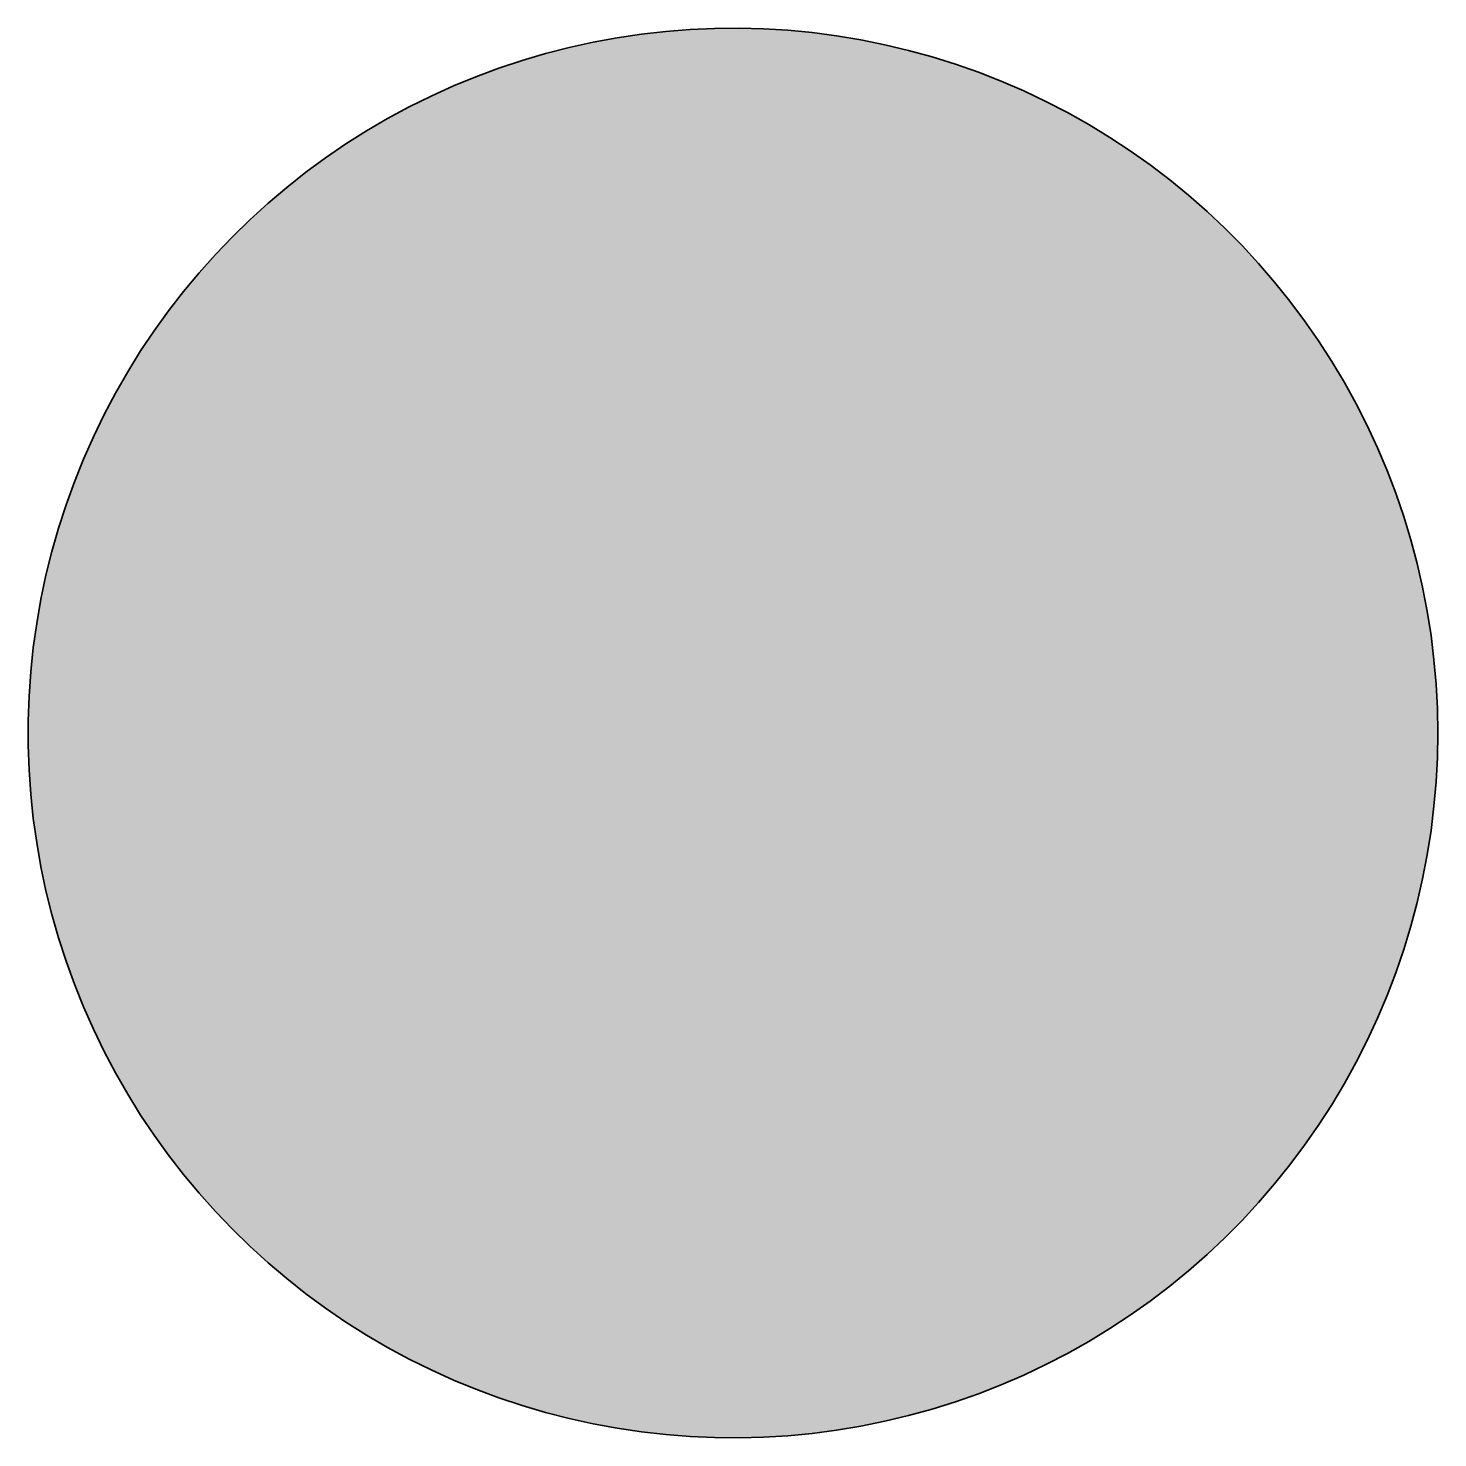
# Model space of a CAD drawing. Header units: millimetres. Extents: x 0 to 2426, y -1359 to 730.
# Drawn here: x 84 to 984, y -1359 to -459 of the extents above; entities that cross this region are included whole.
import ezdxf

# ---------------------------------------------------------------- set-up
doc = ezdxf.new("R2010")
doc.units = ezdxf.units.MM
doc.layers.add('Blocks', color=7, linetype='Continuous')
doc.layers.add('Blocks$Fill', color=7, linetype='Continuous', true_color=0xffffff)
doc.layers.add('Blocks$Inner', color=7, linetype='Continuous', lineweight=25, true_color=0x007f00)
doc.layers.add('Blocks$Outline', color=7, linetype='Continuous', lineweight=35, true_color=0xff3f3f)

# ---------------------------------------------------------------- blocks, each defined once
blk = doc.blocks.new('CPH 20 Dining Table Ø90 Top')
at = {"layer": 'Blocks$Fill'}
blk.add_hatch(color=256, dxfattribs=at).paths.add_polyline_path([(453.84, 442.17), (438.22, 442.04), (422.61, 441.36), (407.04, 440.14), (391.52, 438.38), (376.07, 436.09), (360.71, 433.26), (345.45, 429.89), (330.32, 426), (315.34, 421.59), (300.52, 416.66), (285.88, 411.22), (271.43, 405.27), (257.2, 398.83), (243.2, 391.89), (229.46, 384.48), (215.97, 376.59), (202.77, 368.24), (189.87, 359.43), (177.28, 350.19), (165.02, 340.51), (153.1, 330.41), (141.54, 319.9), (130.36, 309), (119.55, 297.72), (109.15, 286.07), (99.15, 274.07), (89.58, 261.72), (80.44, 249.05), (71.75, 236.08), (63.52, 222.8), (55.74, 209.25), (48.45, 195.44), (41.64, 181.38), (35.32, 167.1), (29.5, 152.6), (24.18, 137.92), (19.38, 123.05), (15.1, 108.03), (11.34, 92.87), (8.11, 77.59), (5.41, 62.2), (3.25, 46.73), (1.63, 31.19), (0.54, 15.61), (0, 0), (0, -15.62), (0.54, -31.23), (1.63, -46.81), (3.25, -62.35), (5.41, -77.82), (8.11, -93.21), (11.34, -108.49), (15.1, -123.65), (19.38, -138.67), (24.18, -153.54), (29.5, -168.22), (35.32, -182.72), (41.64, -197), (48.45, -211.06), (55.74, -224.87), (63.52, -238.42), (71.75, -251.7), (80.44, -264.67), (89.58, -277.34), (99.15, -289.69), (109.15, -301.69), (119.55, -313.34), (130.36, -324.62), (141.54, -335.53), (153.1, -346.03), (165.02, -356.13), (177.28, -365.81), (189.87, -375.05), (202.77, -383.86), (215.97, -392.21), (229.46, -400.1), (243.2, -407.51), (257.2, -414.45), (271.43, -420.89), (285.88, -426.84), (300.52, -432.28), (315.34, -437.21), (330.32, -441.62), (345.45, -445.51), (360.71, -448.88), (376.07, -451.71), (391.52, -454), (407.04, -455.76), (422.61, -456.98), (438.22, -457.66), (453.84, -457.79), (469.45, -457.39), (485.04, -456.44), (500.59, -454.95), (516.08, -452.92), (531.49, -450.36), (546.8, -447.26), (561.99, -443.63), (577.05, -439.48), (591.96, -434.81), (606.69, -429.62), (621.24, -423.93), (635.58, -417.73), (649.69, -411.04), (663.57, -403.87), (677.18, -396.21), (690.53, -388.09), (703.58, -379.51), (716.33, -370.49), (728.75, -361.02), (740.85, -351.13), (752.59, -340.83), (763.96, -330.12), (774.96, -319.03), (785.56, -307.56), (795.77, -295.73), (805.55, -283.56), (814.91, -271.05), (823.82, -258.22), (832.29, -245.1), (840.29, -231.68), (847.83, -218), (854.88, -204.06), (861.45, -189.89), (867.52, -175.5), (873.09, -160.9), (878.15, -146.12), (882.69, -131.18), (886.71, -116.09), (890.21, -100.86), (893.17, -85.52), (895.6, -70.09), (897.49, -54.59), (898.85, -39.03), (899.66, -23.43), (899.93, -7.81), (899.66, 7.81), (898.85, 23.41), (897.49, 38.97), (895.6, 54.47), (893.17, 69.9), (890.21, 85.24), (886.71, 100.47), (882.69, 115.56), (878.15, 130.5), (873.09, 145.28), (867.52, 159.88), (861.45, 174.27), (854.88, 188.44), (847.83, 202.38), (840.29, 216.06), (832.29, 229.47), (823.82, 242.6), (814.91, 255.43), (805.55, 267.94), (795.77, 280.11), (785.56, 291.94), (774.96, 303.41), (763.96, 314.5), (752.59, 325.21), (740.85, 335.51), (728.75, 345.4), (716.33, 354.87), (703.58, 363.89), (690.53, 372.47), (677.18, 380.59), (663.57, 388.25), (649.69, 395.42), (635.58, 402.11), (621.24, 408.31), (606.69, 414), (591.96, 419.19), (577.05, 423.86), (561.99, 428.01), (546.8, 431.64), (531.49, 434.74), (516.08, 437.3), (500.59, 439.33), (485.04, 440.82), (469.45, 441.77)], flags=0)
at = {"layer": 'Blocks$Inner'}
blk.add_lwpolyline([(899.66, -23.43), (899.93, -7.81), (899.66, 7.81), (898.85, 23.41), (897.49, 38.97), (895.6, 54.47), (893.17, 69.9), (890.21, 85.24), (886.71, 100.47), (882.69, 115.56), (878.15, 130.5), (873.09, 145.28), (867.52, 159.88), (861.45, 174.27), (854.88, 188.44), (847.83, 202.38), (840.29, 216.06), (832.29, 229.47), (823.82, 242.6), (814.91, 255.43), (805.55, 267.94), (795.77, 280.11), (785.56, 291.94), (774.96, 303.41), (763.96, 314.5), (752.59, 325.21), (740.85, 335.51), (728.75, 345.4), (716.33, 354.87), (703.58, 363.89), (690.53, 372.47), (677.18, 380.59), (663.57, 388.25), (649.69, 395.42), (635.58, 402.11), (621.24, 408.31), (606.69, 414), (591.96, 419.19), (577.05, 423.86), (561.99, 428.01), (546.8, 431.64), (531.49, 434.74), (516.08, 437.3), (500.59, 439.33), (485.04, 440.82), (469.45, 441.77), (453.84, 442.17), (438.22, 442.04), (422.61, 441.36), (407.04, 440.14), (391.52, 438.38), (376.07, 436.09), (360.71, 433.26), (345.45, 429.89), (330.32, 426), (315.34, 421.59), (300.52, 416.66), (285.88, 411.22), (271.43, 405.27), (257.2, 398.83), (243.2, 391.89), (229.46, 384.48), (215.97, 376.59), (202.77, 368.24), (189.87, 359.43), (177.28, 350.19), (165.02, 340.51), (153.1, 330.41), (141.54, 319.9), (130.36, 309), (119.55, 297.72), (109.15, 286.07), (99.15, 274.07), (89.58, 261.72), (80.44, 249.05), (71.75, 236.08), (63.52, 222.8), (55.74, 209.25), (48.45, 195.44), (41.64, 181.38), (35.32, 167.1), (29.5, 152.6), (24.18, 137.92), (19.38, 123.05), (15.1, 108.03), (11.34, 92.87), (8.11, 77.59), (5.41, 62.2), (3.25, 46.73), (1.63, 31.19), (0.54, 15.61), (0, 0), (0, -15.62), (0.54, -31.23), (1.63, -46.81), (3.25, -62.35), (5.41, -77.82), (8.11, -93.21), (11.34, -108.49), (15.1, -123.65), (19.38, -138.67), (24.18, -153.54), (29.5, -168.22), (35.32, -182.72), (41.64, -197), (48.45, -211.06), (55.74, -224.87), (63.52, -238.42), (71.75, -251.7), (80.44, -264.67), (89.58, -277.34), (99.15, -289.69), (109.15, -301.69), (119.55, -313.34), (130.36, -324.62), (141.54, -335.53), (153.1, -346.03), (165.02, -356.13), (177.28, -365.81), (189.87, -375.05), (202.77, -383.86), (215.97, -392.21), (229.46, -400.1), (243.2, -407.51), (257.2, -414.45), (271.43, -420.89), (285.88, -426.84), (300.52, -432.28), (315.34, -437.21), (330.32, -441.62), (345.45, -445.51), (360.71, -448.88), (376.07, -451.71), (391.52, -454), (407.04, -455.76), (422.61, -456.98), (438.22, -457.66), (453.84, -457.79), (469.45, -457.39), (485.04, -456.44), (500.59, -454.95), (516.08, -452.92), (531.49, -450.36), (546.8, -447.26), (561.99, -443.63), (577.05, -439.48), (591.96, -434.81), (606.69, -429.62), (621.24, -423.93), (635.58, -417.73), (649.69, -411.04), (663.57, -403.87), (677.18, -396.21), (690.53, -388.09), (703.58, -379.51), (716.33, -370.49), (728.75, -361.02), (740.85, -351.13), (752.59, -340.83), (763.96, -330.12), (774.96, -319.03), (785.56, -307.56), (795.77, -295.73), (805.55, -283.56), (814.91, -271.05), (823.82, -258.22), (832.29, -245.1), (840.29, -231.68), (847.83, -218), (854.88, -204.06), (861.45, -189.89), (867.52, -175.5), (873.09, -160.9), (878.15, -146.12), (882.69, -131.18), (886.71, -116.09), (890.21, -100.86), (893.17, -85.52), (895.6, -70.09), (897.49, -54.59), (898.85, -39.03)], close=True, dxfattribs=at)
at = {"layer": 'Blocks$Outline'}
for points in [[(422.61, 441.36), (407.04, 440.14)], [(438.22, 442.04), (422.61, 441.36)], [(453.84, 442.17), (438.22, 442.04)], [(469.45, 441.77), (453.84, 442.17)], [(485.04, 440.82), (469.45, 441.77)], [(360.71, 433.26), (345.45, 429.89)], [(376.07, 436.09), (360.71, 433.26)], [(391.52, 438.38), (376.07, 436.09)], [(407.04, 440.14), (391.52, 438.38)], [(500.59, 439.33), (485.04, 440.82)], [(516.08, 437.3), (500.59, 439.33)], [(531.49, 434.74), (516.08, 437.3)], [(546.8, 431.64), (531.49, 434.74)], [(330.32, 426), (315.34, 421.59)], [(345.45, 429.89), (330.32, 426)], [(561.99, 428.01), (546.8, 431.64)], [(577.05, 423.86), (561.99, 428.01)], [(591.96, 419.19), (577.05, 423.86)], [(300.52, 416.66), (285.88, 411.22)], [(315.34, 421.59), (300.52, 416.66)], [(606.69, 414), (591.96, 419.19)], [(621.24, 408.31), (606.69, 414)], [(271.43, 405.27), (257.2, 398.83)], [(285.88, 411.22), (271.43, 405.27)], [(635.58, 402.11), (621.24, 408.31)], [(257.2, 398.83), (243.2, 391.89)], [(649.69, 395.42), (635.58, 402.11)], [(243.2, 391.89), (229.46, 384.48)], [(663.57, 388.25), (649.69, 395.42)], [(677.18, 380.59), (663.57, 388.25)], [(229.46, 384.48), (215.97, 376.59)], [(690.53, 372.47), (677.18, 380.59)], [(215.97, 376.59), (202.77, 368.24)], [(703.58, 363.89), (690.53, 372.47)], [(202.77, 368.24), (189.87, 359.43)], [(716.33, 354.87), (703.58, 363.89)], [(189.87, 359.43), (177.28, 350.19)], [(728.75, 345.4), (716.33, 354.87)], [(177.28, 350.19), (165.02, 340.51)], [(740.85, 335.51), (728.75, 345.4)], [(165.02, 340.51), (153.1, 330.41)], [(752.59, 325.21), (740.85, 335.51)], [(153.1, 330.41), (141.54, 319.9)], [(763.96, 314.5), (752.59, 325.21)], [(141.54, 319.9), (130.36, 309)], [(130.36, 309), (119.55, 297.72)], [(774.96, 303.41), (763.96, 314.5)], [(119.55, 297.72), (109.15, 286.07)], [(785.56, 291.94), (774.96, 303.41)], [(795.77, 280.11), (785.56, 291.94)], [(109.15, 286.07), (99.15, 274.07)], [(805.55, 267.94), (795.77, 280.11)], [(99.15, 274.07), (89.58, 261.72)], [(89.58, 261.72), (80.44, 249.05)], [(814.91, 255.43), (805.55, 267.94)], [(823.82, 242.6), (814.91, 255.43)], [(80.44, 249.05), (71.75, 236.08)], [(71.75, 236.08), (63.52, 222.8)], [(832.29, 229.47), (823.82, 242.6)], [(840.29, 216.06), (832.29, 229.47)], [(63.52, 222.8), (55.74, 209.25)], [(847.83, 202.38), (840.29, 216.06)], [(55.74, 209.25), (48.45, 195.44)], [(854.88, 188.44), (847.83, 202.38)], [(48.45, 195.44), (41.64, 181.38)], [(41.64, 181.38), (35.32, 167.1)], [(861.45, 174.27), (854.88, 188.44)], [(867.52, 159.88), (861.45, 174.27)], [(35.32, 167.1), (29.5, 152.6)], [(873.09, 145.28), (867.52, 159.88)], [(29.5, 152.6), (24.18, 137.92)], [(878.15, 130.5), (873.09, 145.28)], [(24.18, 137.92), (19.38, 123.05)], [(882.69, 115.56), (878.15, 130.5)], [(19.38, 123.05), (15.1, 108.03)], [(15.1, 108.03), (11.34, 92.87)], [(886.71, 100.47), (882.69, 115.56)], [(890.21, 85.24), (886.71, 100.47)], [(11.34, 92.87), (8.11, 77.59)], [(893.17, 69.9), (890.21, 85.24)], [(8.11, 77.59), (5.41, 62.2)], [(895.6, 54.47), (893.17, 69.9)], [(5.41, 62.2), (3.25, 46.73)], [(897.49, 38.97), (895.6, 54.47)], [(3.25, 46.73), (1.63, 31.19)], [(898.85, 23.41), (897.49, 38.97)], [(1.63, 31.19), (0.54, 15.61)], [(899.66, 7.81), (898.85, 23.41)], [(0.54, 15.61), (0, 0)], [(0, 0), (0, -15.62)], [(899.93, -7.81), (899.66, 7.81)], [(899.66, -23.43), (899.93, -7.81)], [(0, -15.62), (0.54, -31.23)], [(898.85, -39.03), (899.66, -23.43)], [(0.54, -31.23), (1.63, -46.81)], [(897.49, -54.59), (898.85, -39.03)], [(1.63, -46.81), (3.25, -62.35)], [(3.25, -62.35), (5.41, -77.82)], [(895.6, -70.09), (897.49, -54.59)], [(893.17, -85.52), (895.6, -70.09)], [(5.41, -77.82), (8.11, -93.21)], [(890.21, -100.86), (893.17, -85.52)], [(8.11, -93.21), (11.34, -108.49)], [(886.71, -116.09), (890.21, -100.86)], [(11.34, -108.49), (15.1, -123.65)], [(882.69, -131.18), (886.71, -116.09)], [(15.1, -123.65), (19.38, -138.67)], [(878.15, -146.12), (882.69, -131.18)], [(19.38, -138.67), (24.18, -153.54)], [(873.09, -160.9), (878.15, -146.12)], [(24.18, -153.54), (29.5, -168.22)], [(867.52, -175.5), (873.09, -160.9)], [(29.5, -168.22), (35.32, -182.72)], [(861.45, -189.89), (867.52, -175.5)], [(35.32, -182.72), (41.64, -197)], [(41.64, -197), (48.45, -211.06)], [(854.88, -204.06), (861.45, -189.89)], [(847.83, -218), (854.88, -204.06)], [(48.45, -211.06), (55.74, -224.87)], [(55.74, -224.87), (63.52, -238.42)], [(840.29, -231.68), (847.83, -218)], [(832.29, -245.1), (840.29, -231.68)], [(63.52, -238.42), (71.75, -251.7)], [(71.75, -251.7), (80.44, -264.67)], [(823.82, -258.22), (832.29, -245.1)], [(814.91, -271.05), (823.82, -258.22)], [(80.44, -264.67), (89.58, -277.34)], [(89.58, -277.34), (99.15, -289.69)], [(805.55, -283.56), (814.91, -271.05)], [(795.77, -295.73), (805.55, -283.56)], [(99.15, -289.69), (109.15, -301.69)], [(785.56, -307.56), (795.77, -295.73)], [(109.15, -301.69), (119.55, -313.34)], [(119.55, -313.34), (130.36, -324.62)], [(774.96, -319.03), (785.56, -307.56)], [(763.96, -330.12), (774.96, -319.03)], [(130.36, -324.62), (141.54, -335.53)], [(752.59, -340.83), (763.96, -330.12)], [(141.54, -335.53), (153.1, -346.03)], [(740.85, -351.13), (752.59, -340.83)], [(153.1, -346.03), (165.02, -356.13)], [(165.02, -356.13), (177.28, -365.81)], [(728.75, -361.02), (740.85, -351.13)], [(177.28, -365.81), (189.87, -375.05)], [(716.33, -370.49), (728.75, -361.02)], [(189.87, -375.05), (202.77, -383.86)], [(703.58, -379.51), (716.33, -370.49)], [(202.77, -383.86), (215.97, -392.21)], [(690.53, -388.09), (703.58, -379.51)], [(215.97, -392.21), (229.46, -400.1)], [(677.18, -396.21), (690.53, -388.09)], [(229.46, -400.1), (243.2, -407.51)], [(649.69, -411.04), (663.57, -403.87)], [(663.57, -403.87), (677.18, -396.21)], [(243.2, -407.51), (257.2, -414.45)], [(635.58, -417.73), (649.69, -411.04)], [(257.2, -414.45), (271.43, -420.89)], [(271.43, -420.89), (285.88, -426.84)], [(621.24, -423.93), (635.58, -417.73)], [(285.88, -426.84), (300.52, -432.28)], [(591.96, -434.81), (606.69, -429.62)], [(606.69, -429.62), (621.24, -423.93)], [(300.52, -432.28), (315.34, -437.21)], [(315.34, -437.21), (330.32, -441.62)], [(561.99, -443.63), (577.05, -439.48)], [(577.05, -439.48), (591.96, -434.81)], [(330.32, -441.62), (345.45, -445.51)], [(345.45, -445.51), (360.71, -448.88)], [(360.71, -448.88), (376.07, -451.71)], [(531.49, -450.36), (546.8, -447.26)], [(546.8, -447.26), (561.99, -443.63)], [(376.07, -451.71), (391.52, -454)], [(391.52, -454), (407.04, -455.76)], [(407.04, -455.76), (422.61, -456.98)], [(422.61, -456.98), (438.22, -457.66)], [(438.22, -457.66), (453.84, -457.79)], [(453.84, -457.79), (469.45, -457.39)], [(469.45, -457.39), (485.04, -456.44)], [(485.04, -456.44), (500.59, -454.95)], [(500.59, -454.95), (516.08, -452.92)], [(516.08, -452.92), (531.49, -450.36)]]:
    blk.add_lwpolyline(points, dxfattribs=at)

msp = doc.modelspace()

# ---------------------------------------------------------------- block references
at = {"layer": 'Blocks'}
msp.add_blockref('CPH 20 Dining Table Ø90 Top', (84, -900.72), dxfattribs=at)

doc.saveas('drawing.dxf')
